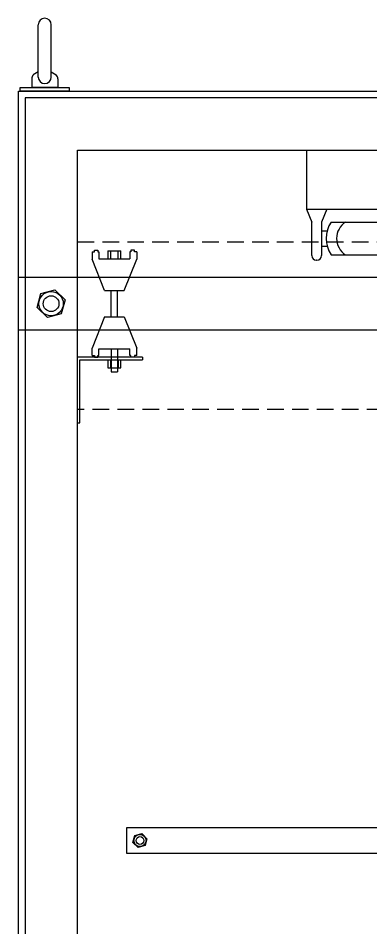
# Model space of a CAD drawing. Header units: millimetres. Extents: x 14879 to 47640, y -20740 to 344.
# Drawn here: x 46835 to 47104, y -351 to 344 of the extents above; entities that cross this region are included whole.
import ezdxf

# ---------------------------------------------------------------- set-up
doc = ezdxf.new("R2010")
doc.units = ezdxf.units.MM
doc.linetypes.add('DASHED', pattern=[19.05, 12.7, -6.35])

msp = doc.modelspace()

# ---------------------------------------------------------------- linework, layer by layer
for p, q in [((46849.85, 299.14), (46849.85, 339.14)), ((46859.85, 299.14), (46859.85, 339.14)), ((46849.85, 303.12), (46846.1, 300.7)), ((46859.85, 303.12), (46863.59, 300.7)), ((46844.85, 297.79), (46844.85, 291.23)), ((46864.85, 297.79), (46864.85, 291.23)), ((46834.85, 288.21), (47634.85, 288.21)), ((46834.85, -1711.79), (46834.85, 288.21)), ((46864.85, 291.23), (46844.85, 291.23)), ((46864.85, 291.23), (46844.85, 291.23)), ((46844.85, 291.23), (46864.85, 291.23)), ((46844.85, 291.23), (46864.85, 291.23)), ((46839.85, 283.21), (46839.85, -1706.79)), ((47629.85, 283.21), (46839.85, 283.21)), ((46879.85, 243.21), (47629.85, 243.21)), ((46879.85, -1666.79), (46879.85, 243.21)), ((47054.85, 243.21), (47054.85, 198.21)), ((47054.85, 243.21), (47414.85, 243.21)), ((47054.85, 198.21), (47414.85, 198.21)), ((47054.85, 198.21), (47058.85, 188.21)), ((47070.26, 198.21), (47066.25, 188.21)), ((47058.85, 162.57), (47058.85, 188.21)), ((47066.25, 188.21), (47066.25, 162.57)), ((47073.54, 188.21), (47234.85, 188.21)), ((47066.25, 181.58), (47070.58, 181.58)), ((47066.25, 169.84), (47070.58, 169.84)), ((47073.54, 163.21), (47234.85, 163.21)), ((47062.75, 159.07), (47062.35, 159.07)), ((47634.85, 145.82), (46834.55, 145.82)), ((46834.55, 145.82), (46834.55, 105.82)), ((46834.55, 105.82), (47634.85, 105.82)), ((46917.56, -274.74), (47542.65, -274.74)), ((46917.56, -294.74), (46917.56, -274.74)), ((47542.65, -294.74), (46917.56, -294.74))]:
    msp.add_line(p, q)
at = {"color": 3}
for p, q in [((46891.1, 165.49), (46891.1, 159.9)), ((46891.1, 165.49), (46892.72, 165.49)), ((46892.72, 166.82), (46895.32, 166.82)), ((46892.72, 165.49), (46892.72, 166.82)), ((46895.32, 166.82), (46895.32, 165.49)), ((46895.32, 165.49), (46896.07, 165.49)), ((46896.07, 165.49), (46896.07, 160.23)), ((46896.07, 160.23), (46919.87, 160.23)), ((46902.97, 166.23), (46902.97, 160.23)), ((46902.97, 166.23), (46912.97, 166.23)), ((46904.97, 166.23), (46904.97, 160.23)), ((46910.97, 160.23), (46910.97, 166.23)), ((46912.97, 160.23), (46912.97, 166.23)), ((46920.63, 165.49), (46919.87, 165.49)), ((46919.87, 165.49), (46919.87, 160.23)), ((46920.63, 166.82), (46920.63, 165.49)), ((46923.49, 166.82), (46920.63, 166.82)), ((46923.49, 165.49), (46923.49, 166.82)), ((46925.1, 165.49), (46923.49, 165.49)), ((46925.1, 165.49), (46925.1, 159.9)), ((46925.1, 165.49), (46925.1, 159.9)), ((46900.6, 135.82), (46891.1, 159.9)), ((46915.6, 135.82), (46925.1, 159.9)), ((46900.6, 135.82), (46915.6, 135.82)), ((46905.47, 115.82), (46905.47, 135.82)), ((46910.47, 115.82), (46910.47, 135.82)), ((46900.6, 115.82), (46891.1, 91.74)), ((46900.6, 115.82), (46915.6, 115.82)), ((46915.6, 115.82), (46925.1, 91.74)), ((46891.1, 86.15), (46891.1, 91.74)), ((46896.07, 86.15), (46896.07, 91.4)), ((46896.07, 91.4), (46919.87, 91.4)), ((46905.47, 91.4), (46905.47, 73.82)), ((46910.47, 91.4), (46910.47, 73.82)), ((46919.87, 86.15), (46919.87, 91.4)), ((46925.1, 86.15), (46925.1, 91.74)), ((46925.1, 86.15), (46925.1, 91.74)), ((46929.55, 84.82), (46879.55, 84.82)), ((46879.55, 84.82), (46879.55, 34.82)), ((46891.1, 86.15), (46892.72, 86.15)), ((46892.72, 86.15), (46892.72, 84.82)), ((46892.72, 84.82), (46895.32, 84.82)), ((46895.32, 84.82), (46895.32, 86.15)), ((46895.32, 86.15), (46896.07, 86.15)), ((46920.63, 86.15), (46919.87, 86.15)), ((46920.63, 84.82), (46920.63, 86.15)), ((46923.49, 84.82), (46920.63, 84.82)), ((46923.49, 86.15), (46923.49, 84.82)), ((46925.1, 86.15), (46923.49, 86.15)), ((46929.55, 84.82), (46929.55, 82.82)), ((46881.55, 34.82), (46881.55, 82.82)), ((46881.55, 82.82), (46929.55, 82.82)), ((46902.97, 82.82), (46902.97, 76.82)), ((46902.97, 76.82), (46912.97, 76.82)), ((46904.97, 82.82), (46904.97, 76.82)), ((46910.97, 82.82), (46910.97, 76.82)), ((46912.97, 76.82), (46912.97, 82.82)), ((46905.47, 73.82), (46910.47, 73.82)), ((46879.55, 34.82), (46881.55, 34.82))]:
    msp.add_line(p, q, dxfattribs=at)
msp.add_lwpolyline([(46836.13, 291.23), (46873.56, 291.23), (46873.56, 288.21), (46836.13, 288.21)], close=True)
at = {"color": 1, "linetype": 'DASHED'}
msp.add_lwpolyline([(46879.85, 173.21), (47589.85, 173.21), (47589.85, 44.84), (46879.85, 44.84)], close=True, dxfattribs=at)
at = {"color": 4}
for points in [[(46870.31, 128.67), (46867.46, 118.04), (46856.84, 115.19), (46849.06, 122.97), (46851.91, 133.6), (46862.53, 136.44)], [(46932.87, -283.32), (46931.44, -288.63), (46926.13, -290.05), (46922.24, -286.16), (46923.67, -280.85), (46928.98, -279.43)]]:
    msp.add_lwpolyline(points, close=True, dxfattribs=at)
for centre, radius in [((46859.68, 125.82), 9.28), ((46859.68, 125.82), 6), ((46927.56, -284.74), 4.64), ((46927.56, -284.74), 3)]:
    msp.add_circle(centre, radius, dxfattribs=at)
for centre, radius, start, end in [((46854.85, 339.14), 5, 0, 180), ((46848.85, 297.79), 4, 133.28833, 180), ((46848.85, 297.79), 4, 133.28833, 180), ((46854.85, 299.14), 5, 180, 0), ((46860.85, 297.79), 4, 0, 46.71167), ((47092.57, 175.71), 22.77, 146.69978, 213.30022), ((47092.57, 175.71), 14.77, 122.17256, 237.82744), ((47062.35, 162.57), 3.5, 180, 270), ((47062.75, 162.57), 3.5, 270, 0)]:
    msp.add_arc(centre, radius, start, end)

doc.saveas('drawing.dxf')
